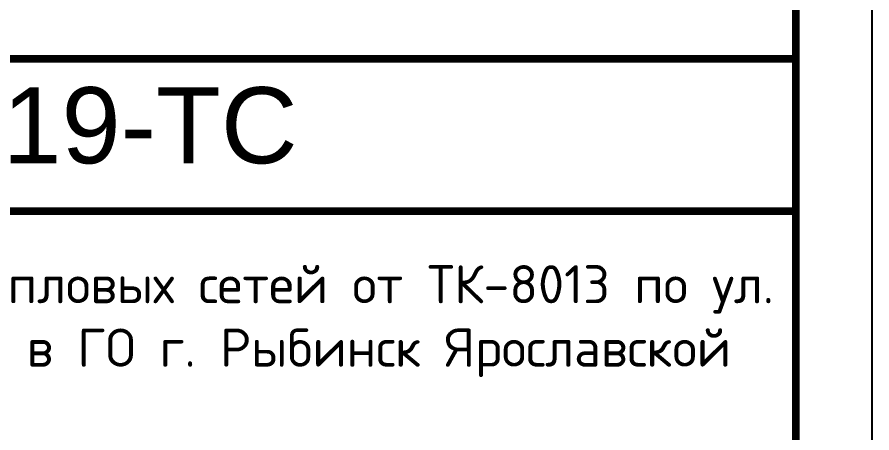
# Model space of a CAD drawing. Header units: millimetres. Extents: x 1642 to 8783, y 1095 to 5441.
# Drawn here: x 5360.8 to 5417, y 1871.8 to 1899.1 of the extents above; entities that cross this region are included whole.
import ezdxf
from ezdxf.enums import TextEntityAlignment as Align

# ---------------------------------------------------------------- set-up
doc = ezdxf.new("R2010")
doc.units = ezdxf.units.MM
doc.layers.add('Размеры на чертеже', color=250, linetype='Continuous', lineweight=25)
doc.styles.add('-ISOCPEUR-', font='isocpeur.ttf')
doc.styles.get("Standard").update_dxf_attribs({"font": 'arial.ttf'})

# ---------------------------------------------------------------- blocks, each defined once
blk = doc.blocks.new('*U306')
blk.add_lwpolyline([(0, 123), (594, 123), (594, -297), (0, -297)], close=True)
at = {"const_width": 0.5}
blk.add_lwpolyline([(20, 118), (589, 118), (589, -292), (20, -292)], close=True, dxfattribs=at)
for points in [[(404, -292), (404, -237), (589, -237)], [(469, -247), (589, -247)]]:
    blk.add_lwpolyline(points, dxfattribs=at)
at = {"insert": (527.343, -255.971), "char_height": 2.5, "width": 124.31117, "attachment_point": 5, "style": '-ISOCPEUR-'}
blk.add_mtext('\\pxi1.28618;{\\C7;«Капитальный ремонт (реконструкция) тепловых сетей от ТК-8013 по ул. Куйбышева,д.7 до ж/д. №6 по ул. Луговая в ГО г. Рыбинск Ярославской области».}', dxfattribs=at)
blk.add_attdef('РАЗРАБОТАЛ', text='', height=2.5).set_placement((424.501, -264.224), align=Align.MIDDLE_LEFT)
at = {"flags": 8}
for tag, height, p in [('ДАТА', 2.5, (464.074, -264.402)), ('ЛИСТ', 3, (560.388, -271.915)), ('ЛИСТОВ', 3, (577.888, -271.915))]:
    blk.add_attdef(tag, text='', height=height, dxfattribs=at).set_placement(p, align=Align.MIDDLE_CENTER)
blk.add_attdef('ПРОВЕРИЛ', (424.749, -270.729), '', height=2.5)
at = {"lineweight": 30, "flags": 104}
for tag, p in [('ТЕПЛОВЫЕ_СЕТИ', (504, -269.5)), ('ИМЯ_ЧЕРТЕЖА', (504, -284.5))]:
    blk.add_attdef(tag, text='', height=3, dxfattribs=at).set_placement(p, align=Align.MIDDLE_CENTER)
at = {"style": '-ISOCPEUR-', "flags": 8}
blk.add_attdef('ФОРМАТ', text='', height=3, dxfattribs=at).set_placement((554.972, -294.745), align=Align.MIDDLE_CENTER)

msp = doc.modelspace()

# ---------------------------------------------------------------- block references
at = {"layer": 'Размеры на чертеже', "lineweight": 90}
msp.add_blockref('*U306', (4822.999, 2133.407), dxfattribs=at)

# ---------------------------------------------------------------- texts
at = {"insert": (5342.364, 1894.546), "char_height": 5, "width": 38.3472, "attachment_point": 1}
msp.add_mtext('47/2019-ТС', dxfattribs=at)

doc.saveas('drawing.dxf')
